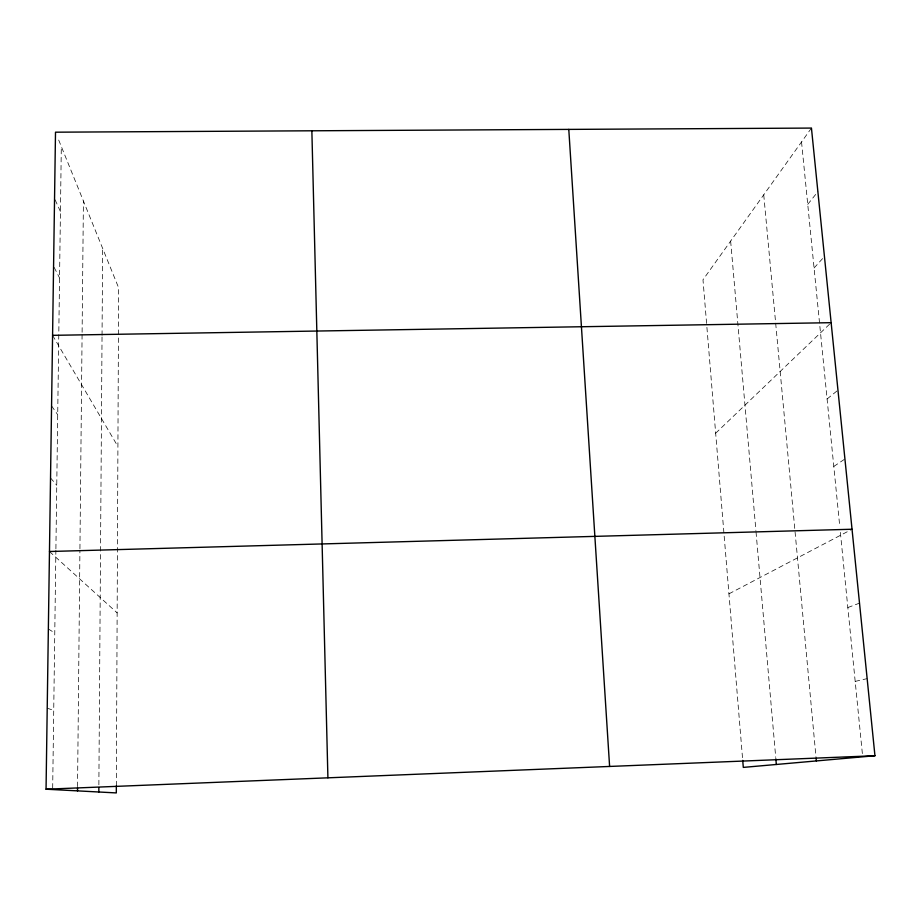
<?xml version="1.0" encoding="UTF-8"?>
<svg xmlns="http://www.w3.org/2000/svg" width="921" height="921" viewBox="0 0 921 921"><rect width="100%" height="100%" fill="white"/><g stroke="black" fill="none" stroke-linecap="round" stroke-linejoin="round"><path stroke-width="0.69" stroke-dasharray="4.61 3.45" d="M116.345 785.832L118.648 287.836L57.62 137.402M98.869 784.83L102.035 336.764M102.047 335.348L102.657 248.428M77.548 786.626L79.92 550.182M79.931 548.755L82.096 333.667M82.107 332.251L83.42 200.997M52.681 788.111L55.882 550.182M55.905 548.766L61.316 146.531M811.447 128.077L702.988 279.788L706.798 325.965M807.74 204.358L817.883 191.683M814.072 267.988L824.445 256.545M715.675 433.215L831.133 322.684M827.093 398.989L837.96 390.159M833.804 466.429L844.925 459.003M728.948 593.838L852.029 529.241M847.838 607.549L859.512 603.14M855.183 681.402L867.145 678.616M47.213 708.18L53.729 710.413M48.353 628.974L54.765 632.992M49.469 551.506L117.14 612.868M50.528 477.93L56.757 485.252M51.564 405.885L57.712 414.738M52.578 335.336L117.911 446.501M54.166 267.401L59.554 277.946M55.133 199.834L60.441 211.588M801.535 141.938L839.802 526.8M840.366 532.407L862.401 753.977M763.739 194.803L815.96 756.705M730.641 241.106L755.911 530.519M756.026 531.947L775.724 757.43M706.914 327.358L742.717 760.401"/><path stroke-width="1.38" d="M116.345 785.832L116.311 792.923L46.05 789.205L55.502 132.187L811.447 128.077L874.95 755.738L743.305 767.4L742.717 760.401M98.823 792.002L98.858 787.697M77.514 790.874L77.537 788.042M46.05 789.205L874.95 755.738M49.469 551.506L852.029 529.241M52.578 335.336L831.133 322.684M816.098 758.121L816.351 760.93M775.839 758.835L776.334 764.476M568.787 129.389L609.61 766.456M311.862 130.794L327.911 777.819"/></g></svg>
